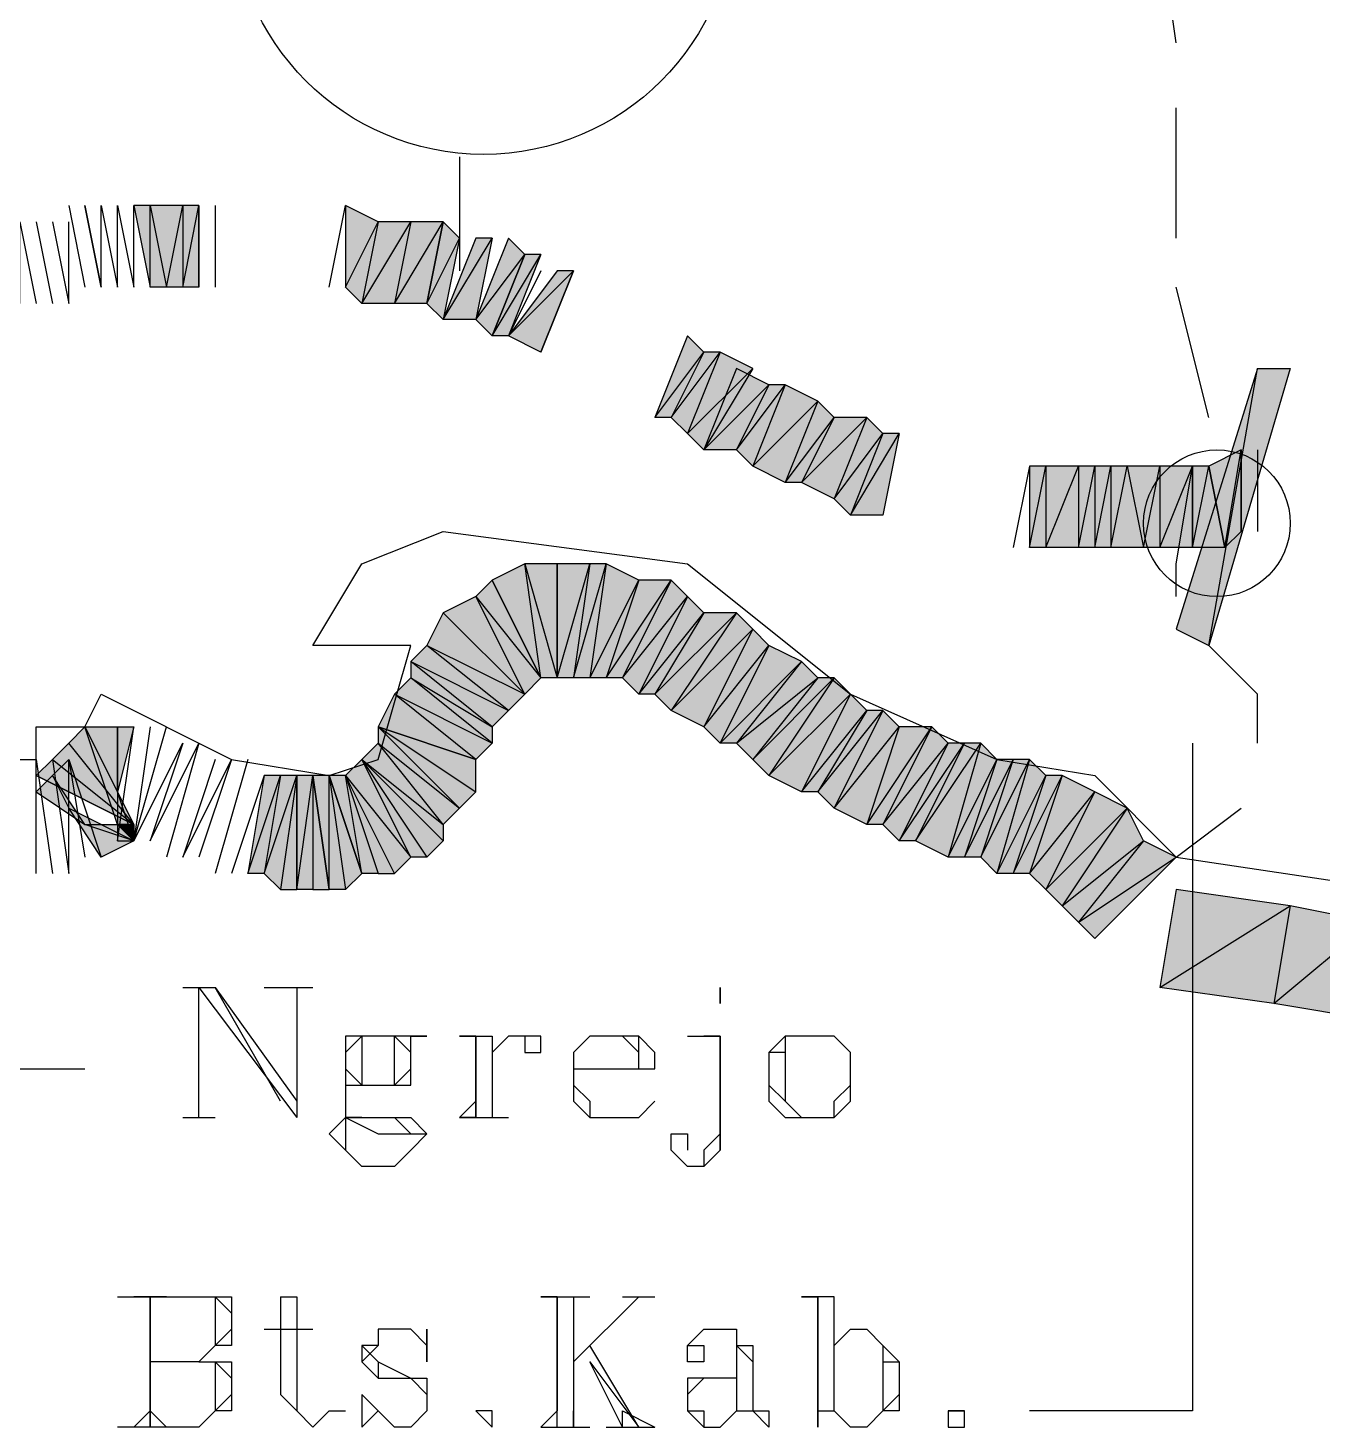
# Model space of a CAD drawing. Header units: millimetres. Extents: x 658 to 813, y 806 to 883.
# Drawn here: x 785.1417 to 785.3833, y 862.676 to 862.9372 of the extents above; entities that cross this region are included whole.
import ezdxf

# ---------------------------------------------------------------- set-up
doc = ezdxf.new("R2010")
doc.units = ezdxf.units.MM
doc.header["$LTSCALE"] = 0.1
doc.linetypes.add('atContinuous2', pattern=[0])
for name, color, linetype in [('BATKAB', 7, 'Continuous'), ('LINK NAS BARU', 7, 'Continuous'), ('LINK SN', 7, 'Continuous'), ('PANTAI', 7, 'Continuous'), ('pantai1', 7, 'Continuous'), ('RENC-JL-SN', 7, 'Continuous'), ('SYMBOL', 7, 'Continuous'), ('TEXT', 8, 'Continuous'), ('zat_Mask_solid', 7, 'Continuous')]:
    doc.layers.add(name, color=color, linetype=linetype)

msp = doc.modelspace()

# ---------------------------------------------------------------- hatches: boundary and pattern name
at = {"layer": 'LINK NAS BARU'}
h = msp.add_hatch(color=7, dxfattribs=at)
h.paths.add_polyline_path([(785.35603, 862.82498), (785.36211, 862.82194), (785.37123, 862.87362)])
h.paths.add_polyline_path([(785.36211, 862.82194), (785.37123, 862.87362), (785.37731, 862.87362)])
at = {"layer": 'pantai1'}
for points in [[(785.22835, 862.8341), (785.23747, 862.81586), (785.23443, 862.83714)], [(785.22531, 862.83106), (785.23747, 862.81586), (785.22835, 862.8341)], [(785.21923, 862.82802), (785.23443, 862.81282), (785.22531, 862.83106)], [(785.23443, 862.81282), (785.22531, 862.83106), (785.23747, 862.81586)], [(785.20707, 862.80674), (785.22531, 862.80066), (785.21011, 862.81282)], [(785.22531, 862.80066), (785.21011, 862.81282), (785.22835, 862.8037)], [(785.15843, 862.7885), (785.15235, 862.80674), (785.15843, 862.80674)], [(785.15843, 862.79458), (785.15843, 862.80674), (785.16147, 862.80674)], [(785.20403, 862.80066), (785.21923, 862.7885), (785.20707, 862.8037)], [(785.21923, 862.7885), (785.20707, 862.8037), (785.22227, 862.79154)], [(785.14931, 862.79154), (785.14931, 862.80066), (785.14627, 862.79762)], [(785.20099, 862.79762), (785.21315, 862.78242), (785.20403, 862.80066)], [(785.15235, 862.7885), (785.14627, 862.79762), (785.14323, 862.79458)], [(785.19491, 862.79762), (785.19795, 862.77634), (785.19795, 862.79762)], [(785.19795, 862.79762), (785.20403, 862.77938), (785.20099, 862.79762)], [(785.14931, 862.79154), (785.16147, 862.78546), (785.15539, 862.78242)], [(785.35603, 862.77634), (785.35299, 862.7581), (785.37731, 862.7733)], [(785.35299, 862.7581), (785.37731, 862.7733), (785.37427, 862.75506)], [(785.37731, 862.7733), (785.37427, 862.75506), (785.39251, 862.77026)], [(785.37427, 862.75506), (785.39251, 862.77026), (785.39251, 862.75202)]]:
    msp.add_hatch(color=7, dxfattribs=at).paths.add_polyline_path(points)
h = msp.add_hatch(color=7, dxfattribs=at)
h.paths.add_polyline_path([(785.23747, 862.81586), (785.23443, 862.83714), (785.24051, 862.81586)], flags=16)
h.paths.add_polyline_path([(785.23443, 862.83714), (785.24051, 862.81586), (785.24051, 862.83714)])
h = msp.add_hatch(color=7, dxfattribs=at)
h.paths.add_polyline_path([(785.24051, 862.83714), (785.24051, 862.81586), (785.24659, 862.83714)], flags=16)
h.paths.add_polyline_path([(785.24051, 862.81586), (785.24659, 862.83714), (785.24355, 862.81586)])
h = msp.add_hatch(color=7, dxfattribs=at)
h.paths.add_polyline_path([(785.24659, 862.83714), (785.24355, 862.81586), (785.24963, 862.83714)], flags=16)
h.paths.add_polyline_path([(785.24355, 862.81586), (785.24963, 862.83714), (785.24659, 862.81586)])
h = msp.add_hatch(color=7, dxfattribs=at)
h.paths.add_polyline_path([(785.24963, 862.83714), (785.24659, 862.81586), (785.25571, 862.8341)])
h.paths.add_polyline_path([(785.24659, 862.81586), (785.25571, 862.8341), (785.24963, 862.81586)], flags=17)
h = msp.add_hatch(color=7, dxfattribs=at)
h.paths.add_polyline_path([(785.25571, 862.8341), (785.24963, 862.81586), (785.26179, 862.8341)], flags=16)
h.paths.add_polyline_path([(785.24963, 862.81586), (785.26179, 862.8341), (785.25267, 862.81586)])
h = msp.add_hatch(color=7, dxfattribs=at)
h.paths.add_polyline_path([(785.26483, 862.83106), (785.25571, 862.81282), (785.26787, 862.82802)])
h.paths.add_polyline_path([(785.25571, 862.81282), (785.26787, 862.82802), (785.25875, 862.81282)], flags=17)
h = msp.add_hatch(color=7, dxfattribs=at)
h.paths.add_polyline_path([(785.26787, 862.82802), (785.25875, 862.81282), (785.27395, 862.82802)], flags=16)
h.paths.add_polyline_path([(785.25875, 862.81282), (785.27395, 862.82802), (785.26179, 862.80978)])
h = msp.add_hatch(color=7, dxfattribs=at)
h.paths.add_polyline_path([(785.28003, 862.82194), (785.27091, 862.8037), (785.28611, 862.8189)])
h.paths.add_polyline_path([(785.27091, 862.8037), (785.28611, 862.8189), (785.27395, 862.8037)], flags=17)
h = msp.add_hatch(color=7, dxfattribs=at)
h.paths.add_polyline_path([(785.21315, 862.81586), (785.22835, 862.80674), (785.21315, 862.8189)], flags=17)
h.paths.add_polyline_path([(785.22835, 862.80674), (785.21315, 862.8189), (785.23139, 862.80978)])
h = msp.add_hatch(color=7, dxfattribs=at)
h.paths.add_polyline_path([(785.21011, 862.81282), (785.22835, 862.8037), (785.21315, 862.81586)])
h.paths.add_polyline_path([(785.22835, 862.8037), (785.21315, 862.81586), (785.22835, 862.80674)], flags=17)
h = msp.add_hatch(color=7, dxfattribs=at)
h.paths.add_polyline_path([(785.28915, 862.81586), (785.27699, 862.80066), (785.29219, 862.81586)], flags=16)
h.paths.add_polyline_path([(785.27699, 862.80066), (785.29219, 862.81586), (785.28003, 862.79762)])
h = msp.add_hatch(color=7, dxfattribs=at)
h.paths.add_polyline_path([(785.29523, 862.81282), (785.28611, 862.79458), (785.29827, 862.80978)])
h.paths.add_polyline_path([(785.28611, 862.79458), (785.29827, 862.80978), (785.28915, 862.79458)], flags=17)
h = msp.add_hatch(color=7, dxfattribs=at)
h.paths.add_polyline_path([(785.29827, 862.80978), (785.28915, 862.79458), (785.30131, 862.80978)], flags=16)
h.paths.add_polyline_path([(785.28915, 862.79458), (785.30131, 862.80978), (785.29219, 862.79154)])
h = msp.add_hatch(color=7, dxfattribs=at)
h.paths.add_polyline_path([(785.20707, 862.8037), (785.22227, 862.79154), (785.20707, 862.80674)], flags=17)
h.paths.add_polyline_path([(785.22227, 862.79154), (785.20707, 862.80674), (785.22531, 862.79458)])
h.paths.add_polyline_path([(785.20707, 862.80674), (785.22531, 862.79458), (785.22531, 862.80066)], flags=17)
h = msp.add_hatch(color=7, dxfattribs=at)
h.paths.add_polyline_path([(785.30435, 862.80674), (785.29827, 862.7885), (785.31043, 862.80674)], flags=16)
h.paths.add_polyline_path([(785.29827, 862.7885), (785.31043, 862.80674), (785.30131, 862.7885)])
h = msp.add_hatch(color=7, dxfattribs=at)
h.paths.add_polyline_path([(785.31347, 862.8037), (785.30435, 862.78546), (785.31651, 862.8037)], flags=16)
h.paths.add_polyline_path([(785.30435, 862.78546), (785.31651, 862.8037), (785.30739, 862.78546)])
h = msp.add_hatch(color=7, dxfattribs=at)
h.paths.add_polyline_path([(785.31651, 862.8037), (785.30739, 862.78546), (785.31955, 862.8037)], flags=16)
h.paths.add_polyline_path([(785.30739, 862.78546), (785.31955, 862.8037), (785.31347, 862.78242)])
h = msp.add_hatch(color=7, dxfattribs=at)
h.paths.add_polyline_path([(785.31955, 862.8037), (785.31347, 862.78242), (785.32259, 862.80066)])
h.paths.add_polyline_path([(785.31347, 862.78242), (785.32259, 862.80066), (785.31651, 862.78242)], flags=17)
h = msp.add_hatch(color=7, dxfattribs=at)
h.paths.add_polyline_path([(785.21315, 862.78242), (785.20403, 862.80066), (785.21619, 862.78242)], flags=16)
h.paths.add_polyline_path([(785.20403, 862.80066), (785.21619, 862.78242), (785.21923, 862.78546)])
h = msp.add_hatch(color=7, dxfattribs=at)
h.paths.add_polyline_path([(785.32259, 862.80066), (785.31651, 862.78242), (785.32563, 862.80066)], flags=16)
h.paths.add_polyline_path([(785.31651, 862.78242), (785.32563, 862.80066), (785.31955, 862.78242)])
h = msp.add_hatch(color=7, dxfattribs=at)
h.paths.add_polyline_path([(785.32563, 862.80066), (785.31955, 862.78242), (785.32867, 862.80066)], flags=16)
h.paths.add_polyline_path([(785.31955, 862.78242), (785.32867, 862.80066), (785.32259, 862.77938)])
h = msp.add_hatch(color=7, dxfattribs=at)
h.paths.add_polyline_path([(785.32867, 862.80066), (785.32259, 862.77938), (785.33171, 862.79762)])
h.paths.add_polyline_path([(785.32259, 862.77938), (785.33171, 862.79762), (785.32563, 862.77938)], flags=17)
h = msp.add_hatch(color=7, dxfattribs=at)
h.paths.add_polyline_path([(785.18579, 862.79762), (785.18275, 862.77938), (785.18883, 862.79762)], flags=16)
h.paths.add_polyline_path([(785.18275, 862.77938), (785.18883, 862.79762), (785.18579, 862.77938)])
h = msp.add_hatch(color=7, dxfattribs=at)
h.paths.add_polyline_path([(785.18883, 862.79762), (785.18579, 862.77938), (785.19187, 862.79762)], flags=16)
h.paths.add_polyline_path([(785.18579, 862.77938), (785.19187, 862.79762), (785.18883, 862.77634)])
h.paths.add_polyline_path([(785.19187, 862.79762), (785.18883, 862.77634), (785.19187, 862.77634)], flags=17)
h = msp.add_hatch(color=7, dxfattribs=at)
h.paths.add_polyline_path([(785.19187, 862.79762), (785.19187, 862.77634), (785.19491, 862.79762)], flags=16)
h.paths.add_polyline_path([(785.19187, 862.77634), (785.19491, 862.79762), (785.19491, 862.77634)])
h = msp.add_hatch(color=7, dxfattribs=at)
h.paths.add_polyline_path([(785.19795, 862.77634), (785.19795, 862.79762), (785.20099, 862.77634)], flags=16)
h.paths.add_polyline_path([(785.19795, 862.79762), (785.20099, 862.77634), (785.20403, 862.77938)])
h = msp.add_hatch(color=7, dxfattribs=at)
h.paths.add_polyline_path([(785.20403, 862.77938), (785.20099, 862.79762), (785.20707, 862.77938)], flags=17)
h.paths.add_polyline_path([(785.20099, 862.79762), (785.20707, 862.77938), (785.21011, 862.77938)])
h = msp.add_hatch(color=7, dxfattribs=at)
h.paths.add_polyline_path([(785.33171, 862.79762), (785.32563, 862.77938), (785.33475, 862.79762)], flags=16)
h.paths.add_polyline_path([(785.32563, 862.77938), (785.33475, 862.79762), (785.32867, 862.77938)])
at = {"layer": 'RENC-JL-SN'}
h = msp.add_hatch(color=7, dxfattribs=at)
h.paths.add_polyline_path([(785.16147, 862.90403), (785.16451, 862.88882), (785.16451, 862.90403)])
h.paths.add_polyline_path([(785.16451, 862.88882), (785.16451, 862.90403), (785.16755, 862.88882)])
h = msp.add_hatch(color=7, dxfattribs=at)
h.paths.add_polyline_path([(785.16451, 862.90403), (785.16755, 862.88882), (785.17059, 862.90403)])
h.paths.add_polyline_path([(785.16755, 862.88882), (785.17059, 862.90403), (785.17059, 862.88882)], flags=17)
h = msp.add_hatch(color=7, dxfattribs=at)
h.paths.add_polyline_path([(785.17059, 862.90403), (785.17059, 862.88882), (785.17363, 862.90403)], flags=16)
h.paths.add_polyline_path([(785.17059, 862.88882), (785.17363, 862.90403), (785.17363, 862.88882)])
h = msp.add_hatch(color=7, dxfattribs=at)
h.paths.add_polyline_path([(785.20099, 862.90403), (785.20099, 862.88882), (785.20707, 862.90099)])
h.paths.add_polyline_path([(785.20099, 862.88882), (785.20707, 862.90099), (785.20403, 862.88578)])
h = msp.add_hatch(color=7, dxfattribs=at)
h.paths.add_polyline_path([(785.20707, 862.90099), (785.20403, 862.88578), (785.21315, 862.90099)], flags=16)
h.paths.add_polyline_path([(785.20403, 862.88578), (785.21315, 862.90099), (785.21011, 862.88578)])
h = msp.add_hatch(color=7, dxfattribs=at)
h.paths.add_polyline_path([(785.21315, 862.90099), (785.21011, 862.88578), (785.21923, 862.90099)], flags=16)
h.paths.add_polyline_path([(785.21011, 862.88578), (785.21923, 862.90099), (785.21619, 862.88578)])
h = msp.add_hatch(color=7, dxfattribs=at)
h.paths.add_polyline_path([(785.21923, 862.90099), (785.21619, 862.88578), (785.22227, 862.89795)])
h.paths.add_polyline_path([(785.21619, 862.88578), (785.22227, 862.89795), (785.21923, 862.88274)])
h = msp.add_hatch(color=7, dxfattribs=at)
h.paths.add_polyline_path([(785.22531, 862.89795), (785.21923, 862.88274), (785.22835, 862.89795)], flags=16)
h.paths.add_polyline_path([(785.21923, 862.88274), (785.22835, 862.89795), (785.22531, 862.88274)])
h = msp.add_hatch(color=7, dxfattribs=at)
h.paths.add_polyline_path([(785.23139, 862.89795), (785.22531, 862.88274), (785.23443, 862.8949)])
h.paths.add_polyline_path([(785.22531, 862.88274), (785.23443, 862.8949), (785.22835, 862.8797)])
h = msp.add_hatch(color=7, dxfattribs=at)
h.paths.add_polyline_path([(785.23443, 862.8949), (785.22835, 862.8797), (785.23747, 862.8949)], flags=16)
h.paths.add_polyline_path([(785.22835, 862.8797), (785.23747, 862.8949), (785.23139, 862.8797)])
h = msp.add_hatch(color=7, dxfattribs=at)
h.paths.add_polyline_path([(785.24051, 862.89186), (785.23139, 862.8797), (785.24355, 862.89186)], flags=16)
h.paths.add_polyline_path([(785.23139, 862.8797), (785.24355, 862.89186), (785.23747, 862.87666)])
h = msp.add_hatch(color=7, dxfattribs=at)
h.paths.add_polyline_path([(785.26483, 862.8797), (785.25875, 862.8645), (785.26787, 862.87666)])
h.paths.add_polyline_path([(785.25875, 862.8645), (785.26787, 862.87666), (785.26179, 862.8645)], flags=17)
h = msp.add_hatch(color=7, dxfattribs=at)
h.paths.add_polyline_path([(785.26787, 862.87666), (785.26179, 862.8645), (785.27091, 862.87666)], flags=16)
h.paths.add_polyline_path([(785.26179, 862.8645), (785.27091, 862.87666), (785.26483, 862.86146)])
h = msp.add_hatch(color=7, dxfattribs=at)
h.paths.add_polyline_path([(785.27395, 862.87362), (785.26787, 862.85842), (785.28003, 862.87058)])
h.paths.add_polyline_path([(785.26787, 862.85842), (785.28003, 862.87058), (785.27395, 862.85842)], flags=17)
h = msp.add_hatch(color=7, dxfattribs=at)
h.paths.add_polyline_path([(785.28003, 862.87058), (785.27395, 862.85842), (785.28307, 862.87058)], flags=16)
h.paths.add_polyline_path([(785.27395, 862.85842), (785.28307, 862.87058), (785.27699, 862.85538)])
h = msp.add_hatch(color=7, dxfattribs=at)
h.paths.add_polyline_path([(785.28915, 862.86754), (785.28307, 862.85234), (785.29219, 862.8645)])
h.paths.add_polyline_path([(785.28307, 862.85234), (785.29219, 862.8645), (785.28611, 862.85234)], flags=17)
h = msp.add_hatch(color=7, dxfattribs=at)
h.paths.add_polyline_path([(785.29219, 862.8645), (785.28611, 862.85234), (785.29827, 862.8645)], flags=16)
h.paths.add_polyline_path([(785.28611, 862.85234), (785.29827, 862.8645), (785.29219, 862.8493)])
h = msp.add_hatch(color=7, dxfattribs=at)
h.paths.add_polyline_path([(785.30131, 862.86146), (785.29523, 862.84626), (785.30435, 862.86146)], flags=16)
h.paths.add_polyline_path([(785.29523, 862.84626), (785.30435, 862.86146), (785.30131, 862.84626)])
h = msp.add_hatch(color=7, dxfattribs=at)
h.paths.add_polyline_path([(785.36211, 862.85538), (785.36515, 862.84018), (785.36819, 862.85842)])
h.paths.add_polyline_path([(785.36515, 862.84018), (785.36819, 862.85842), (785.36819, 862.84322)], flags=17)
h = msp.add_hatch(color=7, dxfattribs=at)
h.paths.add_polyline_path([(785.32867, 862.85538), (785.32867, 862.84018), (785.33171, 862.85538)], flags=16)
h.paths.add_polyline_path([(785.32867, 862.84018), (785.33171, 862.85538), (785.33171, 862.84018)])
h = msp.add_hatch(color=7, dxfattribs=at)
h.paths.add_polyline_path([(785.33171, 862.85538), (785.33171, 862.84018), (785.33779, 862.85538)], flags=16)
h.paths.add_polyline_path([(785.33171, 862.84018), (785.33779, 862.85538), (785.33779, 862.84018)])
h = msp.add_hatch(color=7, dxfattribs=at)
h.paths.add_polyline_path([(785.33779, 862.85538), (785.33779, 862.84018), (785.34083, 862.85538)], flags=16)
h.paths.add_polyline_path([(785.33779, 862.84018), (785.34083, 862.85538), (785.34083, 862.84018)])
h = msp.add_hatch(color=7, dxfattribs=at)
h.paths.add_polyline_path([(785.34083, 862.85538), (785.34083, 862.84018), (785.34387, 862.85538)], flags=16)
h.paths.add_polyline_path([(785.34083, 862.84018), (785.34387, 862.85538), (785.34387, 862.84018)])
h = msp.add_hatch(color=7, dxfattribs=at)
h.paths.add_polyline_path([(785.34387, 862.85538), (785.34387, 862.84018), (785.34691, 862.85538)], flags=16)
h.paths.add_polyline_path([(785.34387, 862.84018), (785.34691, 862.85538), (785.34995, 862.84018)])
h = msp.add_hatch(color=7, dxfattribs=at)
h.paths.add_polyline_path([(785.34691, 862.85538), (785.34995, 862.84018), (785.35299, 862.85538)])
h.paths.add_polyline_path([(785.34995, 862.84018), (785.35299, 862.85538), (785.35299, 862.84018)], flags=17)
h = msp.add_hatch(color=7, dxfattribs=at)
h.paths.add_polyline_path([(785.35299, 862.85538), (785.35299, 862.84018), (785.35907, 862.85538)], flags=16)
h.paths.add_polyline_path([(785.35299, 862.84018), (785.35907, 862.85538), (785.35907, 862.84018)])
h = msp.add_hatch(color=7, dxfattribs=at)
h.paths.add_polyline_path([(785.35907, 862.85538), (785.35907, 862.84018), (785.36211, 862.85538)], flags=16)
h.paths.add_polyline_path([(785.35907, 862.84018), (785.36211, 862.85538), (785.36515, 862.84018)])
at = {"layer": 'zat_Mask_solid'}
for points in [[(785.27091, 862.87666), (785.26483, 862.86146), (785.27699, 862.87362)], [(785.26483, 862.86146), (785.27699, 862.87362), (785.26787, 862.85842)], [(785.28307, 862.87058), (785.27699, 862.85538), (785.28915, 862.86754)], [(785.27699, 862.85538), (785.28915, 862.86754), (785.28307, 862.85234)], [(785.29827, 862.8645), (785.29219, 862.8493), (785.30131, 862.86146)], [(785.29219, 862.8493), (785.30131, 862.86146), (785.29523, 862.84626)], [(785.26179, 862.8341), (785.25267, 862.81586), (785.26483, 862.83106)], [(785.25267, 862.81586), (785.26483, 862.83106), (785.25571, 862.81282)], [(785.21619, 862.82194), (785.23443, 862.81282), (785.21923, 862.82802)], [(785.27395, 862.82802), (785.26179, 862.80978), (785.27699, 862.82498)], [(785.26179, 862.80978), (785.27699, 862.82498), (785.26787, 862.80674)], [(785.27699, 862.82498), (785.26787, 862.80674), (785.28003, 862.82194)], [(785.21315, 862.8189), (785.23139, 862.80978), (785.21619, 862.82194)], [(785.23139, 862.80978), (785.21619, 862.82194), (785.23443, 862.81282)], [(785.26787, 862.80674), (785.28003, 862.82194), (785.27091, 862.8037)], [(785.28611, 862.8189), (785.27395, 862.8037), (785.28915, 862.81586)], [(785.27395, 862.8037), (785.28915, 862.81586), (785.27699, 862.80066)], [(785.29219, 862.81586), (785.28003, 862.79762), (785.29523, 862.81282)], [(785.28003, 862.79762), (785.29523, 862.81282), (785.28611, 862.79458)], [(785.30131, 862.80978), (785.29219, 862.79154), (785.30435, 862.80674)], [(785.16147, 862.7885), (785.14931, 862.8037), (785.15235, 862.80674)], [(785.29219, 862.79154), (785.30435, 862.80674), (785.29827, 862.7885)], [(785.31043, 862.80674), (785.30131, 862.7885), (785.31347, 862.8037)], [(785.14627, 862.80066), (785.16147, 862.7885), (785.14931, 862.8037)], [(785.30131, 862.7885), (785.31347, 862.8037), (785.30435, 862.78546)], [(785.14323, 862.79762), (785.14627, 862.80066), (785.16147, 862.7885)], [(785.20403, 862.80066), (785.21923, 862.7885), (785.21923, 862.78546)], [(785.19491, 862.79762), (785.19491, 862.77634), (785.19795, 862.77634)], [(785.20099, 862.79762), (785.21315, 862.78242), (785.21011, 862.77938)], [(785.33475, 862.79762), (785.32867, 862.77938), (785.34083, 862.79458)], [(785.15843, 862.79458), (785.15843, 862.78546), (785.16147, 862.78546)], [(785.32867, 862.77938), (785.34083, 862.79458), (785.33171, 862.77634)], [(785.34083, 862.79458), (785.33171, 862.77634), (785.34691, 862.79154)], [(785.33171, 862.77634), (785.34691, 862.79154), (785.33475, 862.7733)], [(785.34691, 862.79154), (785.33475, 862.7733), (785.34995, 862.78546)], [(785.15235, 862.7885), (785.16147, 862.7885), (785.16147, 862.78546)], [(785.15843, 862.7885), (785.16147, 862.78546), (785.16147, 862.7885)], [(785.33475, 862.7733), (785.34995, 862.78546), (785.33779, 862.77026)], [(785.34995, 862.78546), (785.33779, 862.77026), (785.35603, 862.78242)], [(785.33779, 862.77026), (785.35603, 862.78242), (785.34083, 862.76722)]]:
    msp.add_hatch(color=7, dxfattribs=at).paths.add_polyline_path(points)

# ---------------------------------------------------------------- linework, layer by layer
at = {"layer": 'BATKAB', "color": 7}
for points in [[(785.35603, 862.93443), (785.35299, 862.95571)], [(785.35603, 862.89795), (785.35603, 862.91619), (785.35603, 862.92227)], [(785.36211, 862.8645), (785.35603, 862.88882)], [(785.35603, 862.83106), (785.35603, 862.83714), (785.35907, 862.85538)], [(785.37123, 862.8037), (785.37123, 862.81282), (785.36211, 862.82194)], [(785.35603, 862.78242), (785.36819, 862.79154)]]:
    msp.add_lwpolyline(points, dxfattribs=at)
at = {"layer": 'LINK NAS BARU', "color": 7, "linetype": 'atContinuous2'}
for p, q in [((785.37123, 862.87362), (785.35603, 862.82498)), ((785.36211, 862.82194), (785.37123, 862.87362)), ((785.36211, 862.82194), (785.37123, 862.87362)), ((785.37731, 862.87362), (785.36211, 862.82194)), ((785.37123, 862.87362), (785.37731, 862.87362)), ((785.35603, 862.82498), (785.36211, 862.82194))]:
    msp.add_line(p, q, dxfattribs=at)
at = {"layer": 'LINK SN', "color": 7, "linetype": 'atContinuous2'}
msp.add_circle((785.22675, 862.96049), 0.0469, dxfattribs=at)
at = {"layer": 'PANTAI', "color": 7}
for points in [[(785.13715, 862.80066), (785.14323, 862.80066), (785.14323, 862.80674), (785.15235, 862.80674), (785.15539, 862.81282), (785.17971, 862.80066), (785.19795, 862.79762), (785.20707, 862.80066), (785.21315, 862.82194), (785.19491, 862.82194), (785.20403, 862.83714), (785.21923, 862.84322), (785.26483, 862.83714), (785.29523, 862.81282), (785.32259, 862.80066), (785.34083, 862.79762), (785.35603, 862.78242)], [(785.35603, 862.78242), (785.41683, 862.7733), (785.42291, 862.77634), (785.45635, 862.78242), (785.48067, 862.77634), (785.48979, 862.78546), (785.51107, 862.77938), (785.52627, 862.76114), (785.54147, 862.77938), (785.55059, 862.78242), (785.56579, 862.76418), (785.57795, 862.7581), (785.59315, 862.7581), (785.59315, 862.76114), (785.59315, 862.77026), (785.61444, 862.76418)]]:
    msp.add_lwpolyline(points, dxfattribs=at)
at = {"layer": 'pantai1', "color": 7}
for points in [[(785.22835, 862.8341), (785.23747, 862.81586), (785.23443, 862.83714), (785.22835, 862.8341)], [(785.23747, 862.81586), (785.23443, 862.83714), (785.24051, 862.81586), (785.23747, 862.81586)], [(785.23443, 862.83714), (785.24051, 862.81586), (785.24051, 862.83714), (785.23443, 862.83714)], [(785.24051, 862.83714), (785.24051, 862.81586), (785.24659, 862.83714), (785.24051, 862.83714)], [(785.24051, 862.81586), (785.24659, 862.83714), (785.24355, 862.81586), (785.24051, 862.81586)], [(785.24659, 862.83714), (785.24355, 862.81586), (785.24963, 862.83714), (785.24659, 862.83714)], [(785.24355, 862.81586), (785.24963, 862.83714), (785.24659, 862.81586), (785.24355, 862.81586)], [(785.24963, 862.83714), (785.24659, 862.81586), (785.25571, 862.8341), (785.24963, 862.83714)], [(785.22531, 862.83106), (785.23747, 862.81586), (785.22835, 862.8341), (785.22531, 862.83106)], [(785.24659, 862.81586), (785.25571, 862.8341), (785.24963, 862.81586), (785.24659, 862.81586)], [(785.25571, 862.8341), (785.24963, 862.81586), (785.26179, 862.8341), (785.25571, 862.8341)], [(785.24963, 862.81586), (785.26179, 862.8341), (785.25267, 862.81586), (785.24963, 862.81586)], [(785.26179, 862.8341), (785.25267, 862.81586), (785.26483, 862.83106), (785.26179, 862.8341)], [(785.21923, 862.82802), (785.23443, 862.81282), (785.22531, 862.83106), (785.21923, 862.82802)], [(785.23443, 862.81282), (785.22531, 862.83106), (785.23747, 862.81586), (785.23443, 862.81282)], [(785.25267, 862.81586), (785.26483, 862.83106), (785.25571, 862.81282), (785.25267, 862.81586)], [(785.26483, 862.83106), (785.25571, 862.81282), (785.26787, 862.82802), (785.26483, 862.83106)], [(785.21619, 862.82194), (785.23443, 862.81282), (785.21923, 862.82802), (785.21619, 862.82194)], [(785.25571, 862.81282), (785.26787, 862.82802), (785.25875, 862.81282), (785.25571, 862.81282)], [(785.26787, 862.82802), (785.25875, 862.81282), (785.27395, 862.82802), (785.26787, 862.82802)], [(785.25875, 862.81282), (785.27395, 862.82802), (785.26179, 862.80978), (785.25875, 862.81282)], [(785.27395, 862.82802), (785.26179, 862.80978), (785.27699, 862.82498), (785.27395, 862.82802)], [(785.26179, 862.80978), (785.27699, 862.82498), (785.26787, 862.80674), (785.26179, 862.80978)], [(785.27699, 862.82498), (785.26787, 862.80674), (785.28003, 862.82194), (785.27699, 862.82498)], [(785.21315, 862.8189), (785.23139, 862.80978), (785.21619, 862.82194), (785.21315, 862.8189)], [(785.23139, 862.80978), (785.21619, 862.82194), (785.23443, 862.81282), (785.23139, 862.80978)], [(785.26787, 862.80674), (785.28003, 862.82194), (785.27091, 862.8037), (785.26787, 862.80674)], [(785.28003, 862.82194), (785.27091, 862.8037), (785.28611, 862.8189), (785.28003, 862.82194)], [(785.21315, 862.81586), (785.22835, 862.80674), (785.21315, 862.8189), (785.21315, 862.81586)], [(785.22835, 862.80674), (785.21315, 862.8189), (785.23139, 862.80978), (785.22835, 862.80674)], [(785.27091, 862.8037), (785.28611, 862.8189), (785.27395, 862.8037), (785.27091, 862.8037)], [(785.28611, 862.8189), (785.27395, 862.8037), (785.28915, 862.81586), (785.28611, 862.8189)], [(785.21011, 862.81282), (785.22835, 862.8037), (785.21315, 862.81586), (785.21011, 862.81282)], [(785.22835, 862.8037), (785.21315, 862.81586), (785.22835, 862.80674), (785.22835, 862.8037)], [(785.27395, 862.8037), (785.28915, 862.81586), (785.27699, 862.80066), (785.27395, 862.8037)], [(785.28915, 862.81586), (785.27699, 862.80066), (785.29219, 862.81586), (785.28915, 862.81586)], [(785.27699, 862.80066), (785.29219, 862.81586), (785.28003, 862.79762), (785.27699, 862.80066)], [(785.29219, 862.81586), (785.28003, 862.79762), (785.29523, 862.81282), (785.29219, 862.81586)], [(785.20707, 862.80674), (785.22531, 862.80066), (785.21011, 862.81282), (785.20707, 862.80674)], [(785.22531, 862.80066), (785.21011, 862.81282), (785.22835, 862.8037), (785.22531, 862.80066)], [(785.28003, 862.79762), (785.29523, 862.81282), (785.28611, 862.79458), (785.28003, 862.79762)], [(785.29523, 862.81282), (785.28611, 862.79458), (785.29827, 862.80978), (785.29523, 862.81282)], [(785.28611, 862.79458), (785.29827, 862.80978), (785.28915, 862.79458), (785.28611, 862.79458)], [(785.29827, 862.80978), (785.28915, 862.79458), (785.30131, 862.80978), (785.29827, 862.80978)], [(785.28915, 862.79458), (785.30131, 862.80978), (785.29219, 862.79154), (785.28915, 862.79458)], [(785.30131, 862.80978), (785.29219, 862.79154), (785.30435, 862.80674), (785.30131, 862.80978)], [(785.16147, 862.7885), (785.14931, 862.8037), (785.15235, 862.80674), (785.16147, 862.7885)], [(785.15843, 862.7885), (785.15235, 862.80674), (785.15843, 862.80674), (785.15843, 862.7885)], [(785.15843, 862.79458), (785.15843, 862.80674), (785.16147, 862.80674), (785.15843, 862.79458)], [(785.15843, 862.78546), (785.16147, 862.80674)], [(785.16451, 862.80674), (785.16147, 862.78546), (785.16755, 862.80674)], [(785.20707, 862.8037), (785.22227, 862.79154), (785.20707, 862.80674), (785.20707, 862.8037)], [(785.22227, 862.79154), (785.20707, 862.80674), (785.22531, 862.79458), (785.22227, 862.79154)], [(785.20707, 862.80674), (785.22531, 862.79458), (785.22531, 862.80066), (785.20707, 862.80674)], [(785.29219, 862.79154), (785.30435, 862.80674), (785.29827, 862.7885), (785.29219, 862.79154)], [(785.30435, 862.80674), (785.29827, 862.7885), (785.31043, 862.80674), (785.30435, 862.80674)], [(785.29827, 862.7885), (785.31043, 862.80674), (785.30131, 862.7885), (785.29827, 862.7885)], [(785.31043, 862.80674), (785.30131, 862.7885), (785.31347, 862.8037), (785.31043, 862.80674)], [(785.14627, 862.80066), (785.16147, 862.7885), (785.14931, 862.8037), (785.14627, 862.80066)], [(785.16147, 862.78546), (785.17059, 862.8037), (785.16451, 862.78546), (785.17363, 862.8037), (785.16755, 862.78242)], [(785.20403, 862.80066), (785.21923, 862.7885), (785.20707, 862.8037), (785.20403, 862.80066)], [(785.21923, 862.7885), (785.20707, 862.8037), (785.22227, 862.79154), (785.21923, 862.7885)], [(785.30131, 862.7885), (785.31347, 862.8037), (785.30435, 862.78546), (785.30131, 862.7885)], [(785.31347, 862.8037), (785.30435, 862.78546), (785.31651, 862.8037), (785.31347, 862.8037)], [(785.30435, 862.78546), (785.31651, 862.8037), (785.30739, 862.78546), (785.30435, 862.78546)], [(785.31651, 862.8037), (785.30739, 862.78546), (785.31955, 862.8037), (785.31651, 862.8037)], [(785.30739, 862.78546), (785.31955, 862.8037), (785.31347, 862.78242), (785.30739, 862.78546)], [(785.31955, 862.8037), (785.31347, 862.78242), (785.32259, 862.80066), (785.31955, 862.8037)], [(785.14323, 862.77938), (785.14323, 862.80066), (785.14627, 862.77938)], [(785.14323, 862.79762), (785.14627, 862.80066), (785.16147, 862.7885), (785.14323, 862.79762)], [(785.14627, 862.80066), (785.14931, 862.77938), (785.14931, 862.80066), (785.15235, 862.78242)], [(785.14931, 862.79154), (785.14931, 862.80066), (785.14627, 862.79762), (785.14931, 862.79154)], [(785.14931, 862.80066), (785.15539, 862.78242)], [(785.17667, 862.80066), (785.17059, 862.78242), (785.17971, 862.80066), (785.17363, 862.78242)], [(785.18275, 862.80066), (785.17667, 862.77938)], [(785.20099, 862.79762), (785.21315, 862.78242), (785.20403, 862.80066), (785.20099, 862.79762)], [(785.21315, 862.78242), (785.20403, 862.80066), (785.21619, 862.78242), (785.21315, 862.78242)], [(785.20403, 862.80066), (785.21619, 862.78242), (785.21923, 862.78546), (785.20403, 862.80066)], [(785.20403, 862.80066), (785.21923, 862.7885), (785.21923, 862.78546), (785.20403, 862.80066)], [(785.31347, 862.78242), (785.32259, 862.80066), (785.31651, 862.78242), (785.31347, 862.78242)], [(785.32259, 862.80066), (785.31651, 862.78242), (785.32563, 862.80066), (785.32259, 862.80066)], [(785.31651, 862.78242), (785.32563, 862.80066), (785.31955, 862.78242), (785.31651, 862.78242)], [(785.32563, 862.80066), (785.31955, 862.78242), (785.32867, 862.80066), (785.32563, 862.80066)], [(785.31955, 862.78242), (785.32867, 862.80066), (785.32259, 862.77938), (785.31955, 862.78242)], [(785.32867, 862.80066), (785.32259, 862.77938), (785.33171, 862.79762), (785.32867, 862.80066)], [(785.15235, 862.7885), (785.14627, 862.79762), (785.14323, 862.79458), (785.15235, 862.7885)], [(785.14323, 862.79762), (785.16147, 862.7885)], [(785.18579, 862.79762), (785.17971, 862.77938)], [(785.18579, 862.79762), (785.18275, 862.77938), (785.18883, 862.79762), (785.18579, 862.79762)], [(785.18275, 862.77938), (785.18883, 862.79762), (785.18579, 862.77938), (785.18275, 862.77938)], [(785.18883, 862.79762), (785.18579, 862.77938), (785.19187, 862.79762), (785.18883, 862.79762)], [(785.18579, 862.77938), (785.19187, 862.79762), (785.18883, 862.77634), (785.18579, 862.77938)], [(785.19187, 862.79762), (785.18883, 862.77634), (785.19187, 862.77634), (785.19187, 862.79762)], [(785.19187, 862.79762), (785.19187, 862.77634), (785.19491, 862.79762), (785.19187, 862.79762)], [(785.19187, 862.77634), (785.19491, 862.79762), (785.19491, 862.77634), (785.19187, 862.77634)], [(785.19491, 862.79762), (785.19491, 862.77634), (785.19795, 862.77634), (785.19491, 862.79762)], [(785.19491, 862.79762), (785.19795, 862.77634), (785.19795, 862.79762), (785.19491, 862.79762)], [(785.19795, 862.77634), (785.19795, 862.79762), (785.20099, 862.77634), (785.19795, 862.77634)], [(785.19795, 862.79762), (785.20099, 862.77634), (785.20403, 862.77938), (785.19795, 862.79762)], [(785.19795, 862.79762), (785.20403, 862.77938), (785.20099, 862.79762), (785.19795, 862.79762)], [(785.20403, 862.77938), (785.20099, 862.79762), (785.20707, 862.77938), (785.20403, 862.77938)], [(785.20099, 862.79762), (785.20707, 862.77938), (785.21011, 862.77938), (785.20099, 862.79762)], [(785.20099, 862.79762), (785.21315, 862.78242), (785.21011, 862.77938), (785.20099, 862.79762)], [(785.32259, 862.77938), (785.33171, 862.79762), (785.32563, 862.77938), (785.32259, 862.77938)], [(785.33171, 862.79762), (785.32563, 862.77938), (785.33475, 862.79762), (785.33171, 862.79762)], [(785.32563, 862.77938), (785.33475, 862.79762), (785.32867, 862.77938), (785.32563, 862.77938)], [(785.33475, 862.79762), (785.32867, 862.77938), (785.34083, 862.79458), (785.33475, 862.79762)], [(785.15843, 862.79458), (785.15843, 862.78546), (785.16147, 862.78546), (785.15843, 862.79458)], [(785.32867, 862.77938), (785.34083, 862.79458), (785.33171, 862.77634), (785.32867, 862.77938)], [(785.34083, 862.79458), (785.33171, 862.77634), (785.34691, 862.79154), (785.34083, 862.79458)], [(785.14931, 862.79154), (785.16147, 862.78546), (785.15539, 862.78242), (785.14931, 862.79154)], [(785.33171, 862.77634), (785.34691, 862.79154), (785.33475, 862.7733), (785.33171, 862.77634)], [(785.34691, 862.79154), (785.33475, 862.7733), (785.34995, 862.78546), (785.34691, 862.79154)], [(785.15235, 862.7885), (785.16147, 862.7885), (785.16147, 862.78546), (785.15235, 862.7885)], [(785.15843, 862.7885), (785.16147, 862.78546), (785.16147, 862.7885), (785.15843, 862.7885)], [(785.33475, 862.7733), (785.34995, 862.78546), (785.33779, 862.77026), (785.33475, 862.7733)], [(785.34995, 862.78546), (785.33779, 862.77026), (785.35603, 862.78242), (785.34995, 862.78546)], [(785.33779, 862.77026), (785.35603, 862.78242), (785.34083, 862.76722), (785.33779, 862.77026)], [(785.35603, 862.77634), (785.35299, 862.7581), (785.37731, 862.7733), (785.35603, 862.77634)], [(785.35299, 862.7581), (785.37731, 862.7733), (785.37427, 862.75506), (785.35299, 862.7581)], [(785.37731, 862.7733), (785.37427, 862.75506), (785.39251, 862.77026), (785.37731, 862.7733)], [(785.37427, 862.75506), (785.39251, 862.77026), (785.39251, 862.75202), (785.37427, 862.75506)]]:
    msp.add_lwpolyline(points, dxfattribs=at)
at = {"layer": 'RENC-JL-SN', "color": 7, "linetype": 'atContinuous2'}
for p, q in [((785.16147, 862.90403), (785.16451, 862.88882)), ((785.16451, 862.90403), (785.16147, 862.90403)), ((785.16451, 862.88882), (785.16451, 862.90403)), ((785.16451, 862.88882), (785.16451, 862.90403)), ((785.16451, 862.90403), (785.16755, 862.88882)), ((785.16451, 862.90403), (785.16755, 862.88882)), ((785.17059, 862.90403), (785.16451, 862.90403)), ((785.16755, 862.88882), (785.17059, 862.90403)), ((785.16755, 862.88882), (785.17059, 862.90403)), ((785.17059, 862.90403), (785.17059, 862.88882)), ((785.17059, 862.90403), (785.17059, 862.88882)), ((785.17059, 862.88882), (785.17363, 862.90403)), ((785.17363, 862.90403), (785.17059, 862.90403)), ((785.17059, 862.88882), (785.17363, 862.90403)), ((785.17363, 862.90403), (785.17363, 862.88882)), ((785.20099, 862.90403), (785.20099, 862.88882)), ((785.20707, 862.90099), (785.20099, 862.90403)), ((785.20099, 862.88882), (785.20707, 862.90099)), ((785.20099, 862.88882), (785.20707, 862.90099)), ((785.20707, 862.90099), (785.20403, 862.88578)), ((785.20707, 862.90099), (785.20403, 862.88578)), ((785.20403, 862.88578), (785.21315, 862.90099)), ((785.20403, 862.88578), (785.21315, 862.90099)), ((785.21315, 862.90099), (785.20707, 862.90099)), ((785.21315, 862.90099), (785.21011, 862.88578)), ((785.21315, 862.90099), (785.21011, 862.88578)), ((785.21011, 862.88578), (785.21923, 862.90099)), ((785.21011, 862.88578), (785.21923, 862.90099)), ((785.21923, 862.90099), (785.21315, 862.90099)), ((785.21923, 862.90099), (785.21619, 862.88578)), ((785.21923, 862.90099), (785.21619, 862.88578)), ((785.22227, 862.89795), (785.21923, 862.90099)), ((785.21619, 862.88578), (785.22227, 862.89795)), ((785.21619, 862.88578), (785.22227, 862.89795)), ((785.22227, 862.89795), (785.21923, 862.88274)), ((785.22531, 862.89795), (785.21923, 862.88274)), ((785.21923, 862.88274), (785.22835, 862.89795)), ((785.21923, 862.88274), (785.22835, 862.89795)), ((785.22835, 862.89795), (785.22531, 862.89795)), ((785.22835, 862.89795), (785.22531, 862.88274)), ((785.23139, 862.89795), (785.22531, 862.88274)), ((785.23443, 862.8949), (785.23139, 862.89795)), ((785.22531, 862.88274), (785.23443, 862.8949)), ((785.22531, 862.88274), (785.23443, 862.8949)), ((785.23443, 862.8949), (785.22835, 862.8797)), ((785.23443, 862.8949), (785.22835, 862.8797)), ((785.22835, 862.8797), (785.23747, 862.8949)), ((785.22835, 862.8797), (785.23747, 862.8949)), ((785.23747, 862.8949), (785.23139, 862.8797)), ((785.23747, 862.8949), (785.23443, 862.8949)), ((785.24051, 862.89186), (785.23139, 862.8797)), ((785.23139, 862.8797), (785.24355, 862.89186)), ((785.23139, 862.8797), (785.24355, 862.89186)), ((785.24355, 862.89186), (785.23747, 862.87666)), ((785.24355, 862.89186), (785.24051, 862.89186)), ((785.16755, 862.88882), (785.16451, 862.88882)), ((785.17059, 862.88882), (785.16755, 862.88882)), ((785.17363, 862.88882), (785.17059, 862.88882)), ((785.20403, 862.88578), (785.20099, 862.88882)), ((785.21011, 862.88578), (785.20403, 862.88578)), ((785.21619, 862.88578), (785.21011, 862.88578)), ((785.21923, 862.88274), (785.21619, 862.88578)), ((785.22531, 862.88274), (785.21923, 862.88274)), ((785.22835, 862.8797), (785.22531, 862.88274)), ((785.23139, 862.8797), (785.22835, 862.8797)), ((785.23747, 862.87666), (785.23139, 862.8797)), ((785.36819, 862.85842), (785.36211, 862.85538)), ((785.36515, 862.84018), (785.36819, 862.85842)), ((785.36515, 862.84018), (785.36819, 862.85842)), ((785.36819, 862.85842), (785.36819, 862.84322)), ((785.35907, 862.85538), (785.35907, 862.84018)), ((785.35907, 862.84018), (785.36211, 862.85538)), ((785.36211, 862.85538), (785.35907, 862.85538)), ((785.35907, 862.84018), (785.36211, 862.85538)), ((785.36211, 862.85538), (785.36515, 862.84018)), ((785.36211, 862.85538), (785.36515, 862.84018)), ((785.36819, 862.84322), (785.36515, 862.84018)), ((785.36515, 862.84018), (785.35907, 862.84018))]:
    msp.add_line(p, q, dxfattribs=at)
at = {"layer": 'RENC-JL-SN', "color": 7}
for points in [[(785.22227, 862.91315), (785.22227, 862.89186)], [(785.14931, 862.90403), (785.15235, 862.88882)], [(785.15539, 862.88882), (785.15235, 862.90403), (785.15539, 862.88882), (785.15539, 862.90403), (785.15843, 862.88882), (785.15843, 862.90403), (785.16147, 862.88882), (785.16147, 862.90403)], [(785.16451, 862.90403), (785.16755, 862.88882)], [(785.17059, 862.90403), (785.17059, 862.88882)], [(785.17363, 862.88882), (785.17363, 862.90403)], [(785.17667, 862.90403), (785.17667, 862.88882)], [(785.19795, 862.88882), (785.20099, 862.90403), (785.20099, 862.88882)], [(785.14019, 862.88578), (785.14019, 862.90099), (785.14323, 862.88578)], [(785.14323, 862.90099), (785.14627, 862.88578)], [(785.14627, 862.90099), (785.14931, 862.88578), (785.14931, 862.90099)], [(785.20707, 862.90099), (785.20403, 862.88578)], [(785.21315, 862.90099), (785.21011, 862.88578)], [(785.21619, 862.88578), (785.21923, 862.90099)], [(785.22531, 862.89795), (785.21923, 862.88274)], [(785.22835, 862.89795), (785.22531, 862.88274)], [(785.22835, 862.8797), (785.23443, 862.8949)], [(785.23747, 862.89186), (785.23139, 862.8797)], [(785.23747, 862.87666), (785.24355, 862.89186), (785.23747, 862.87666)], [(785.26483, 862.8797), (785.25875, 862.8645), (785.26787, 862.87666), (785.26483, 862.8797)], [(785.25875, 862.8645), (785.26787, 862.87666), (785.26179, 862.8645), (785.25875, 862.8645)], [(785.26787, 862.87666), (785.26179, 862.8645), (785.27091, 862.87666), (785.26787, 862.87666)], [(785.26179, 862.8645), (785.27091, 862.87666), (785.26483, 862.86146), (785.26179, 862.8645)], [(785.27091, 862.87666), (785.26483, 862.86146), (785.27699, 862.87362), (785.27091, 862.87666)], [(785.26483, 862.86146), (785.27699, 862.87362), (785.26787, 862.85842), (785.26483, 862.86146)], [(785.27395, 862.87362), (785.26787, 862.85842), (785.28003, 862.87058), (785.27395, 862.87362)], [(785.26787, 862.85842), (785.28003, 862.87058), (785.27395, 862.85842), (785.26787, 862.85842)], [(785.28003, 862.87058), (785.27395, 862.85842), (785.28307, 862.87058), (785.28003, 862.87058)], [(785.27395, 862.85842), (785.28307, 862.87058), (785.27699, 862.85538), (785.27395, 862.85842)], [(785.28307, 862.87058), (785.27699, 862.85538), (785.28915, 862.86754), (785.28307, 862.87058)], [(785.27699, 862.85538), (785.28915, 862.86754), (785.28307, 862.85234), (785.27699, 862.85538)], [(785.28915, 862.86754), (785.28307, 862.85234), (785.29219, 862.8645), (785.28915, 862.86754)], [(785.28307, 862.85234), (785.29219, 862.8645), (785.28611, 862.85234), (785.28307, 862.85234)], [(785.29219, 862.8645), (785.28611, 862.85234), (785.29827, 862.8645), (785.29219, 862.8645)], [(785.28611, 862.85234), (785.29827, 862.8645), (785.29219, 862.8493), (785.28611, 862.85234)], [(785.29827, 862.8645), (785.29219, 862.8493), (785.30131, 862.86146), (785.29827, 862.8645)], [(785.29219, 862.8493), (785.30131, 862.86146), (785.29523, 862.84626), (785.29219, 862.8493)], [(785.30131, 862.86146), (785.29523, 862.84626), (785.30435, 862.86146), (785.30131, 862.86146)], [(785.29523, 862.84626), (785.30435, 862.86146), (785.30131, 862.84626), (785.29523, 862.84626)], [(785.36819, 862.84322), (785.36819, 862.85842)], [(785.37123, 862.85842), (785.37123, 862.84322)], [(785.32867, 862.85538), (785.32563, 862.84018)], [(785.32867, 862.85538), (785.32867, 862.84018), (785.33171, 862.85538), (785.32867, 862.85538)], [(785.32867, 862.84018), (785.33171, 862.85538), (785.33171, 862.84018), (785.32867, 862.84018)], [(785.33171, 862.85538), (785.33171, 862.84018), (785.33779, 862.85538), (785.33171, 862.85538)], [(785.33171, 862.84018), (785.33779, 862.85538), (785.33779, 862.84018), (785.33171, 862.84018)], [(785.33779, 862.85538), (785.33779, 862.84018), (785.34083, 862.85538), (785.33779, 862.85538)], [(785.33779, 862.84018), (785.34083, 862.85538), (785.34083, 862.84018), (785.33779, 862.84018)], [(785.34083, 862.85538), (785.34083, 862.84018), (785.34387, 862.85538), (785.34083, 862.85538)], [(785.34083, 862.84018), (785.34387, 862.85538), (785.34387, 862.84018), (785.34083, 862.84018)], [(785.34387, 862.85538), (785.34387, 862.84018), (785.34691, 862.85538), (785.34387, 862.85538)], [(785.34387, 862.84018), (785.34691, 862.85538), (785.34995, 862.84018), (785.34387, 862.84018)], [(785.34691, 862.85538), (785.34995, 862.84018), (785.35299, 862.85538), (785.34691, 862.85538)], [(785.34995, 862.84018), (785.35299, 862.85538), (785.35299, 862.84018), (785.34995, 862.84018)], [(785.35299, 862.85538), (785.35299, 862.84018), (785.35907, 862.85538), (785.35299, 862.85538)], [(785.35299, 862.84018), (785.35907, 862.85538), (785.35907, 862.84018), (785.35299, 862.84018)], [(785.35907, 862.84018), (785.35907, 862.85538)], [(785.36515, 862.84018), (785.36211, 862.85538)]]:
    msp.add_lwpolyline(points, dxfattribs=at)
at = {"layer": 'SYMBOL', "color": 7, "linetype": 'atContinuous2'}
msp.add_circle((785.36364, 862.84473), 0.0137, dxfattribs=at)
at = {"layer": 'TEXT', "color": 7}
for points in [[(785.12195, 862.87666), (785.12195, 862.7429), (785.15235, 862.7429)], [(785.35907, 862.8037), (785.35907, 862.67906), (785.32867, 862.67906)], [(785.17059, 862.7581), (785.17667, 862.7581)], [(785.17059, 862.7581), (785.17363, 862.7581)], [(785.17363, 862.73378), (785.17363, 862.7581), (785.19187, 862.73378)], [(785.18883, 862.73682), (785.17667, 862.7581), (785.19187, 862.73682)], [(785.18579, 862.7581), (785.19491, 862.7581)], [(785.18883, 862.7581), (785.19187, 862.7581)], [(785.19187, 862.7581), (785.19187, 862.73378)], [(785.27091, 862.7581), (785.27091, 862.75506), (785.27091, 862.7581), (785.27091, 862.75506)], [(785.20707, 862.74898), (785.20403, 862.74898), (785.20099, 862.74898), (785.20099, 862.74594), (785.20099, 862.7429), (785.20099, 862.73986), (785.20403, 862.73986), (785.20707, 862.73986), (785.21011, 862.73986), (785.21315, 862.73986), (785.21315, 862.7429), (785.21315, 862.74594), (785.21315, 862.74898), (785.21011, 862.74898), (785.20707, 862.74898)], [(785.20403, 862.74898), (785.20099, 862.74594), (785.20099, 862.7429), (785.20403, 862.73986)], [(785.20707, 862.74898), (785.20403, 862.74898), (785.20403, 862.74594), (785.20403, 862.7429), (785.20403, 862.73986), (785.20707, 862.73986), (785.21011, 862.73986), (785.21011, 862.7429), (785.21011, 862.74594), (785.21011, 862.74898), (785.20707, 862.74898)], [(785.21315, 862.74898), (785.21619, 862.74898), (785.21315, 862.74898), (785.21011, 862.74898)], [(785.21011, 862.73986), (785.21315, 862.7429), (785.21315, 862.74594), (785.21011, 862.74898)], [(785.22227, 862.74898), (785.22835, 862.74898), (785.22835, 862.73378)], [(785.22227, 862.74898), (785.22531, 862.74898), (785.22227, 862.74898)], [(785.22531, 862.74898), (785.22531, 862.73378), (785.22531, 862.74898)], [(785.23443, 862.74898), (785.23443, 862.74594), (785.23747, 862.74594), (785.23747, 862.74898), (785.23443, 862.74898), (785.23139, 862.74898), (785.22835, 862.74594), (785.22835, 862.7429)], [(785.24355, 862.7429), (785.25875, 862.7429), (785.25875, 862.74594), (785.25571, 862.74898), (785.25267, 862.74898), (785.24963, 862.74898), (785.24659, 862.74898), (785.24355, 862.74594), (785.24355, 862.7429), (785.24355, 862.73986), (785.24355, 862.73682), (785.24659, 862.73378), (785.24963, 862.73378), (785.25267, 862.73378), (785.25571, 862.73378), (785.25875, 862.73682)], [(785.24963, 862.74898), (785.24659, 862.74898), (785.24355, 862.74594), (785.24355, 862.73986), (785.24659, 862.73682), (785.24659, 862.73378), (785.24963, 862.73378)], [(785.25571, 862.7429), (785.25571, 862.74594), (785.25267, 862.74898)], [(785.25571, 862.74594), (785.25571, 862.74898)], [(785.26483, 862.74898), (785.27091, 862.74898), (785.27091, 862.73074), (785.27091, 862.7277), (785.26787, 862.72466), (785.26483, 862.72466), (785.26179, 862.7277), (785.26179, 862.73074), (785.26483, 862.73074), (785.26483, 862.7277)], [(785.27091, 862.7277), (785.27091, 862.73074), (785.27091, 862.74898), (785.27091, 862.73074), (785.26787, 862.7277), (785.26787, 862.72466)], [(785.26787, 862.74898), (785.27091, 862.74898), (785.26787, 862.74898)], [(785.28611, 862.74898), (785.28307, 862.74898), (785.28003, 862.74594), (785.28003, 862.7429), (785.28003, 862.73986), (785.28003, 862.73682), (785.28307, 862.73378), (785.28611, 862.73378), (785.28915, 862.73378), (785.29219, 862.73378), (785.29523, 862.73682), (785.29523, 862.73986), (785.29523, 862.7429), (785.29523, 862.74594), (785.29219, 862.74898), (785.28915, 862.74898), (785.28611, 862.74898)], [(785.28611, 862.74898), (785.28307, 862.74898), (785.28307, 862.74594), (785.28307, 862.73986), (785.28307, 862.73682), (785.28611, 862.73378)], [(785.28915, 862.73378), (785.29219, 862.73378), (785.29219, 862.73682), (785.29523, 862.73986), (785.29523, 862.74594), (785.29219, 862.74898), (785.28915, 862.74898)], [(785.24355, 862.74594), (785.24355, 862.73986), (785.24355, 862.73682)], [(785.28307, 862.74594), (785.28003, 862.74594), (785.28003, 862.73986), (785.28307, 862.73682)], [(785.29523, 862.73682), (785.29523, 862.73986), (785.29523, 862.74594)], [(785.20099, 862.73986), (785.20099, 862.73682), (785.20099, 862.73378), (785.20707, 862.73074), (785.21011, 862.73074), (785.21315, 862.73074), (785.21619, 862.73074)], [(785.20099, 862.73682), (785.20099, 862.73378), (785.20403, 862.73378), (785.21011, 862.73378), (785.21315, 862.73378), (785.21619, 862.73074), (785.21315, 862.7277), (785.21011, 862.72466), (785.20403, 862.72466), (785.20099, 862.7277), (785.19795, 862.73074), (785.20099, 862.73378), (785.20403, 862.73378), (785.20099, 862.73378), (785.20099, 862.73074), (785.20099, 862.7277), (785.20403, 862.72466)], [(785.22531, 862.73378), (785.22227, 862.73378), (785.22531, 862.73682)], [(785.22835, 862.73682), (785.22835, 862.73378)], [(785.17059, 862.73378), (785.17667, 862.73378)], [(785.17059, 862.73378), (785.17363, 862.73378), (785.17667, 862.73378)], [(785.20099, 862.73378), (785.20707, 862.73378), (785.21011, 862.73378), (785.21315, 862.73074)], [(785.22227, 862.73378), (785.23139, 862.73378)], [(785.15843, 862.70034), (785.17363, 862.70034), (785.17667, 862.70034), (785.17971, 862.70034), (785.17971, 862.6973), (785.17971, 862.69426), (785.17971, 862.69122), (785.17667, 862.69122), (785.17363, 862.68818)], [(785.16147, 862.70034), (785.16451, 862.70034), (785.16147, 862.70034)], [(785.16451, 862.70034), (785.16451, 862.67602), (785.16451, 862.70034), (785.16451, 862.67906)], [(785.17363, 862.70034), (785.17667, 862.70034), (785.17667, 862.6973), (785.17667, 862.69426), (785.17667, 862.69122), (785.17363, 862.68818), (785.16451, 862.68818)], [(785.16755, 862.70034), (785.16451, 862.70034), (785.16755, 862.70034)], [(785.17667, 862.70034), (785.17971, 862.6973), (785.17971, 862.69426), (785.17667, 862.69122)], [(785.18883, 862.70034), (785.18883, 862.6821), (785.19187, 862.67906), (785.19491, 862.67602), (785.19795, 862.67906), (785.20099, 862.67906)], [(785.18883, 862.70034), (785.19187, 862.70034), (785.19187, 862.6821), (785.19187, 862.67906), (785.19491, 862.67602)], [(785.19187, 862.70034), (785.19187, 862.6821), (785.19187, 862.67906)], [(785.23747, 862.70034), (785.24659, 862.70034)], [(785.23747, 862.70034), (785.24051, 862.70034), (785.23747, 862.70034)], [(785.24051, 862.67602), (785.24051, 862.70034), (785.24051, 862.67906)], [(785.24355, 862.70034), (785.24355, 862.67602)], [(785.25571, 862.70034), (785.24355, 862.68818)], [(785.25267, 862.70034), (785.25875, 862.70034)], [(785.25267, 862.70034), (785.25571, 862.70034), (785.25875, 862.70034)], [(785.28915, 862.67906), (785.28915, 862.70034), (785.28915, 862.67602), (785.28915, 862.67906), (785.29219, 862.67906), (785.29219, 862.70034), (785.28611, 862.70034)], [(785.28611, 862.70034), (785.28915, 862.70034)], [(785.18579, 862.69426), (785.19491, 862.69426)], [(785.21619, 862.69122), (785.21619, 862.69426), (785.21619, 862.68818), (785.21619, 862.69122), (785.21315, 862.69426), (785.20707, 862.69426), (785.20707, 862.69122), (785.20403, 862.69122), (785.20403, 862.68818), (785.20707, 862.68514), (785.21315, 862.68514), (785.21619, 862.6821), (785.21619, 862.67906)], [(785.26483, 862.68818), (785.26483, 862.69122), (785.26787, 862.69122), (785.26787, 862.68818), (785.26483, 862.68818), (785.26483, 862.69122), (785.26787, 862.69426), (785.27395, 862.69426), (785.27395, 862.69122), (785.27699, 862.69122), (785.27699, 862.68818), (785.27699, 862.67906), (785.28003, 862.67906), (785.28003, 862.67602)], [(785.27395, 862.69426), (785.27395, 862.69122), (785.27395, 862.68818), (785.27395, 862.67906), (785.27699, 862.67906), (785.28003, 862.67602)], [(785.29219, 862.68818), (785.29219, 862.69122), (785.29523, 862.69426), (785.29827, 862.69426), (785.30131, 862.69122), (785.30435, 862.68818), (785.30435, 862.68514), (785.30435, 862.67906), (785.30131, 862.67906), (785.29827, 862.67602), (785.29523, 862.67602), (785.29219, 862.67906)], [(785.29827, 862.69426), (785.30131, 862.69122), (785.30131, 862.68818), (785.30131, 862.6821), (785.30131, 862.67906), (785.29827, 862.67602)], [(785.20707, 862.69122), (785.20403, 862.68818)], [(785.20403, 862.69122), (785.20707, 862.68818), (785.21315, 862.68514), (785.21619, 862.68514), (785.21619, 862.6821), (785.21619, 862.67906), (785.21315, 862.67602), (785.21011, 862.67602), (785.20707, 862.67906), (785.20403, 862.6821), (785.20403, 862.67602), (785.20707, 862.67906)], [(785.25267, 862.67602), (785.24659, 862.68818), (785.25571, 862.67602), (785.24659, 862.69122)], [(785.27395, 862.69122), (785.27699, 862.68818), (785.27699, 862.67906)], [(785.17363, 862.68818), (785.17667, 862.68818), (785.17971, 862.68818), (785.17971, 862.68514), (785.17971, 862.6821), (785.17971, 862.67906), (785.17667, 862.67906), (785.17363, 862.67602), (785.15843, 862.67602)], [(785.17363, 862.68818), (785.17667, 862.68818), (785.17667, 862.68514), (785.17667, 862.67906), (785.17363, 862.67602)], [(785.17667, 862.68818), (785.17971, 862.68514), (785.17971, 862.6821), (785.17667, 862.67906)], [(785.20707, 862.68818), (785.20707, 862.68514), (785.21315, 862.68514), (785.21619, 862.68514)], [(785.27395, 862.68818), (785.27395, 862.68514), (785.26787, 862.68514), (785.26483, 862.68514), (785.26483, 862.6821), (785.26483, 862.67906), (785.26787, 862.67602), (785.27091, 862.67602), (785.27395, 862.67906)], [(785.30131, 862.68818), (785.30435, 862.68818), (785.30435, 862.6821), (785.30131, 862.67906)], [(785.26483, 862.68514), (785.26483, 862.6821), (785.26483, 862.67906)], [(785.27395, 862.68514), (785.26787, 862.68514), (785.26483, 862.6821), (785.26483, 862.67906), (785.26787, 862.67906), (785.26787, 862.67602)], [(785.21619, 862.6821), (785.21619, 862.67906)], [(785.16451, 862.67906), (785.16147, 862.67602), (785.16451, 862.67906), (785.16755, 862.67602), (785.16451, 862.67906)], [(785.22835, 862.67906), (785.22531, 862.67906), (785.22835, 862.67602), (785.22835, 862.67906)], [(785.24051, 862.67906), (785.23747, 862.67602), (785.24051, 862.67906)], [(785.24355, 862.67906), (785.24355, 862.67602), (785.24355, 862.67906)], [(785.25267, 862.67602), (785.25267, 862.67906), (785.25875, 862.67602)], [(785.31347, 862.67906), (785.31347, 862.67602), (785.31651, 862.67602), (785.31651, 862.67906), (785.31347, 862.67906), (785.31651, 862.67906), (785.31347, 862.67906)], [(785.23747, 862.67602), (785.24659, 862.67602)], [(785.24963, 862.67602), (785.25875, 862.67602)]]:
    msp.add_lwpolyline(points, dxfattribs=at)

doc.saveas('drawing.dxf')
